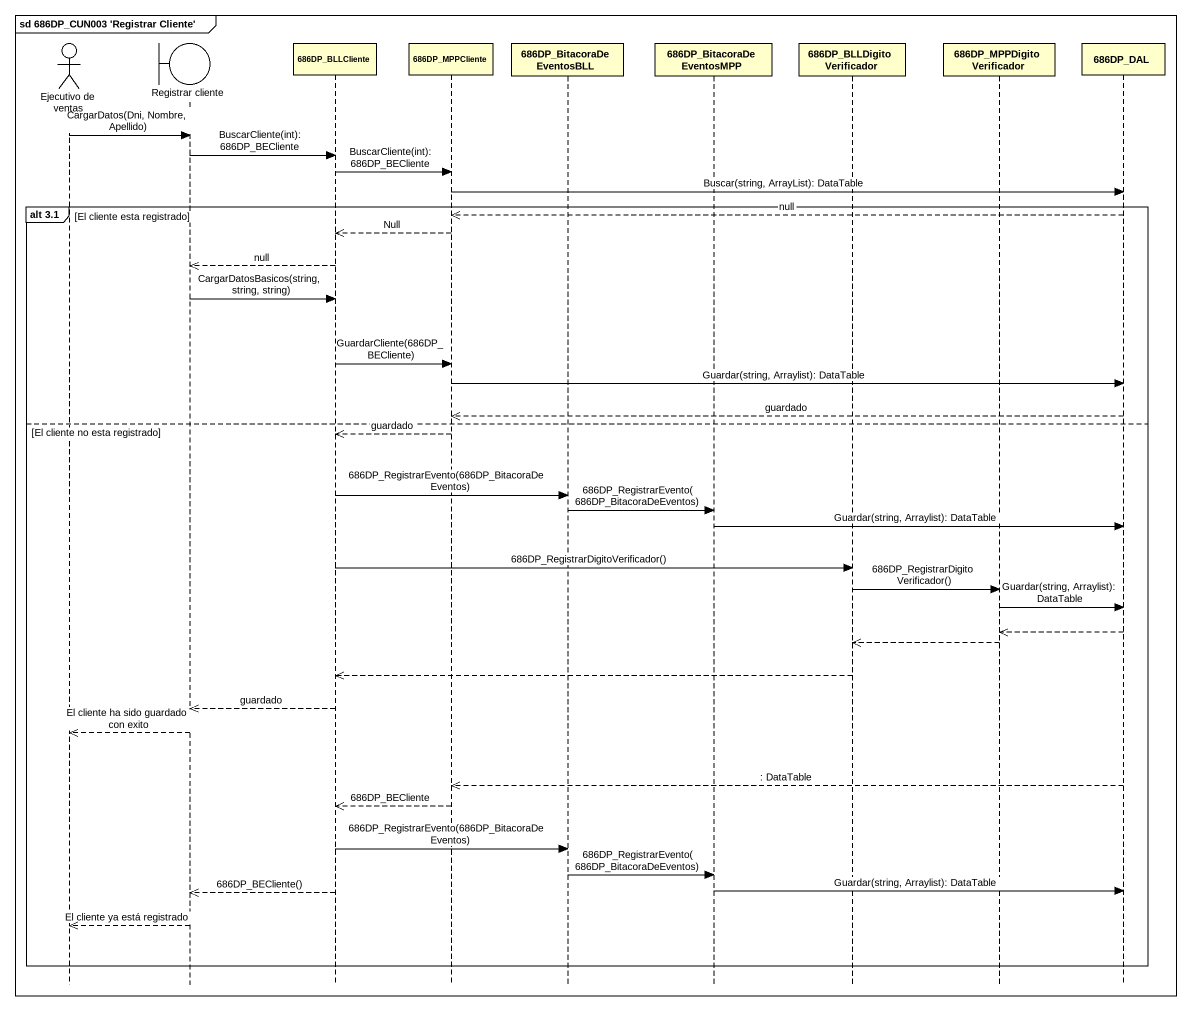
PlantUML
@startuml
mainframe sd 686DP_CUN003 'Registrar Cliente'
hide footbox
actor "Ejecutivo de ventas" as Ejecutivo_de_ventas
boundary "Registrar cliente" as Registrar_cliente
participant "686DP_BLLCliente" as c686DP_BLLCliente
participant "686DP_MPPCliente" as c686DP_MPPCliente
participant "686DP_BitacoraDeEventosBLL" as c686DP_BitacoraDeEventosBLL
participant "686DP_BitacoraDeEventosMPP" as c686DP_BitacoraDeEventosMPP
participant "686DP_BLLDigitoVerificador" as c686DP_BLLDigitoVerificador
participant "686DP_MPPDigitoVerificador" as c686DP_MPPDigitoVerificador
participant "686DP_DAL" as c686DP_DAL

Ejecutivo_de_ventas -> Registrar_cliente : CargarDatos(Dni, Nombre, Apellido)
Registrar_cliente -> c686DP_BLLCliente : BuscarCliente(int): 686DP_BECliente
c686DP_BLLCliente -> c686DP_MPPCliente : BuscarCliente(int): 686DP_BECliente
c686DP_MPPCliente -> c686DP_DAL : Buscar(string, ArrayList): DataTable
group alt 3.1 [El cliente esta registrado]
  c686DP_DAL -->> c686DP_MPPCliente : null
  c686DP_MPPCliente -->> c686DP_BLLCliente : Null
  c686DP_BLLCliente -->> Registrar_cliente : null
  Registrar_cliente -> c686DP_BLLCliente : CargarDatosBasicos(string, string, string)
  c686DP_BLLCliente -> c686DP_MPPCliente : GuardarCliente(686DP_BECliente)
  c686DP_MPPCliente -> c686DP_DAL : Guardar(string, Arraylist): DataTable
  c686DP_DAL -->> c686DP_MPPCliente : guardado
else El cliente no esta registrado
  c686DP_MPPCliente -->> c686DP_BLLCliente : guardado
  c686DP_BLLCliente -> c686DP_BitacoraDeEventosBLL : 686DP_RegistrarEvento(686DP_BitacoraDeEventos)
  c686DP_BitacoraDeEventosBLL -> c686DP_BitacoraDeEventosMPP : 686DP_RegistrarEvento(686DP_BitacoraDeEventos)
  c686DP_BitacoraDeEventosMPP -> c686DP_DAL : Guardar(string, Arraylist): DataTable
  c686DP_BLLCliente -> c686DP_BLLDigitoVerificador : 686DP_RegistrarDigitoVerificador()
  c686DP_BLLDigitoVerificador -> c686DP_MPPDigitoVerificador : 686DP_RegistrarDigitoVerificador()
  c686DP_MPPDigitoVerificador -> c686DP_DAL : Guardar(string, Arraylist): DataTable
  c686DP_DAL -->> c686DP_MPPDigitoVerificador
  c686DP_MPPDigitoVerificador -->> c686DP_BLLDigitoVerificador
  c686DP_BLLDigitoVerificador -->> c686DP_BLLCliente
  c686DP_BLLCliente -->> Registrar_cliente : guardado
  Registrar_cliente -->> Ejecutivo_de_ventas : El cliente ha sido guardado con exito
  c686DP_DAL -->> c686DP_MPPCliente : : DataTable
  c686DP_MPPCliente -->> c686DP_BLLCliente : 686DP_BECliente
  c686DP_BLLCliente -> c686DP_BitacoraDeEventosBLL : 686DP_RegistrarEvento(686DP_BitacoraDeEventos)
  c686DP_BitacoraDeEventosBLL -> c686DP_BitacoraDeEventosMPP : 686DP_RegistrarEvento(686DP_BitacoraDeEventos)
  c686DP_BitacoraDeEventosMPP -> c686DP_DAL : Guardar(string, Arraylist): DataTable
  c686DP_BLLCliente -->> Registrar_cliente : 686DP_BECliente()
  Registrar_cliente -->> Ejecutivo_de_ventas : El cliente ya está registrado
end
@enduml
